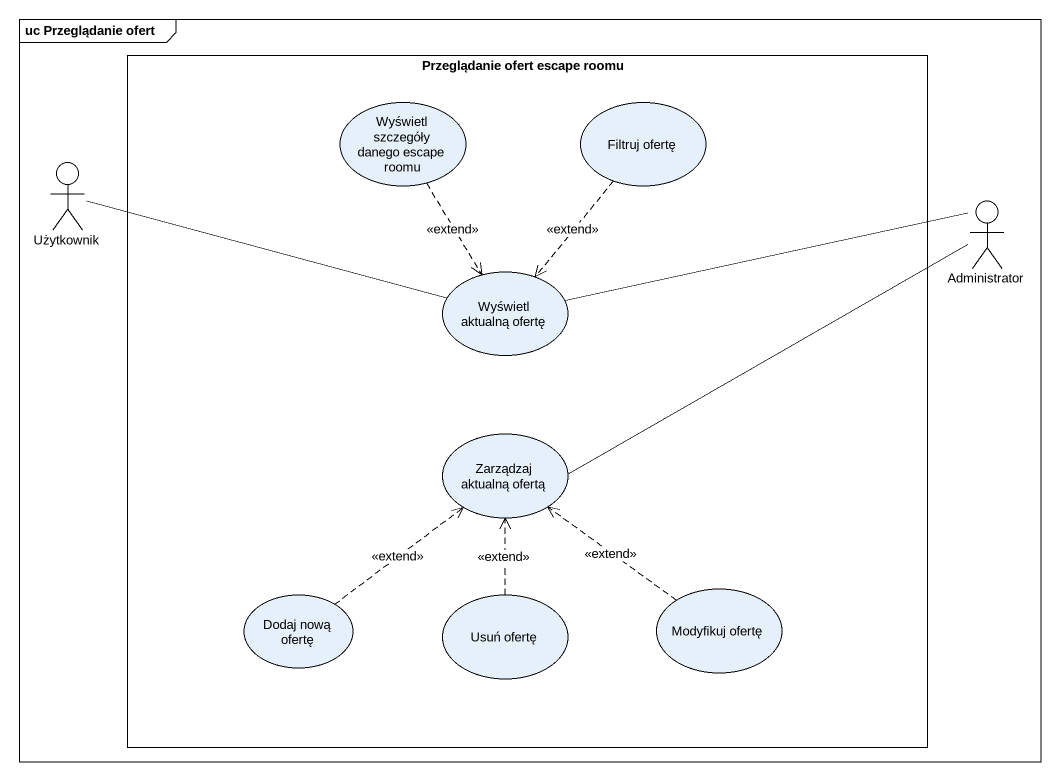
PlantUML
@startuml
mainframe uc Przeglądanie ofert
rectangle "Przeglądanie ofert escape roomu" as Przeglądanie_ofert_escape {
  usecase "Wyświetl szczegóły danego escape roomu" as Wyświetl_szczegóły_danego
  usecase "Filtruj ofertę" as Filtruj_ofertę
  usecase "Wyświetl aktualną ofertę" as Wyświetl_aktualną_ofertę
  usecase "Zarządzaj aktualną ofertą" as Zarządzaj_aktualną_ofertą
  usecase "Dodaj nową ofertę" as Dodaj_nową_ofertę
  usecase "Usuń ofertę" as Usuń_ofertę
  usecase "Modyfikuj ofertę" as Modyfikuj_ofertę
}
actor Użytkownik
actor Administrator
Wyświetl_szczegóły_danego ..> Wyświetl_aktualną_ofertę : <<extend>>
Filtruj_ofertę ..> Wyświetl_aktualną_ofertę : <<extend>>
Użytkownik -right- Wyświetl_aktualną_ofertę
Administrator -left- Wyświetl_aktualną_ofertę
Administrator -left- Zarządzaj_aktualną_ofertą
Dodaj_nową_ofertę .up.> Zarządzaj_aktualną_ofertą : <<extend>>
Usuń_ofertę .up.> Zarządzaj_aktualną_ofertą : <<extend>>
Modyfikuj_ofertę .up.> Zarządzaj_aktualną_ofertą : <<extend>>
@enduml
